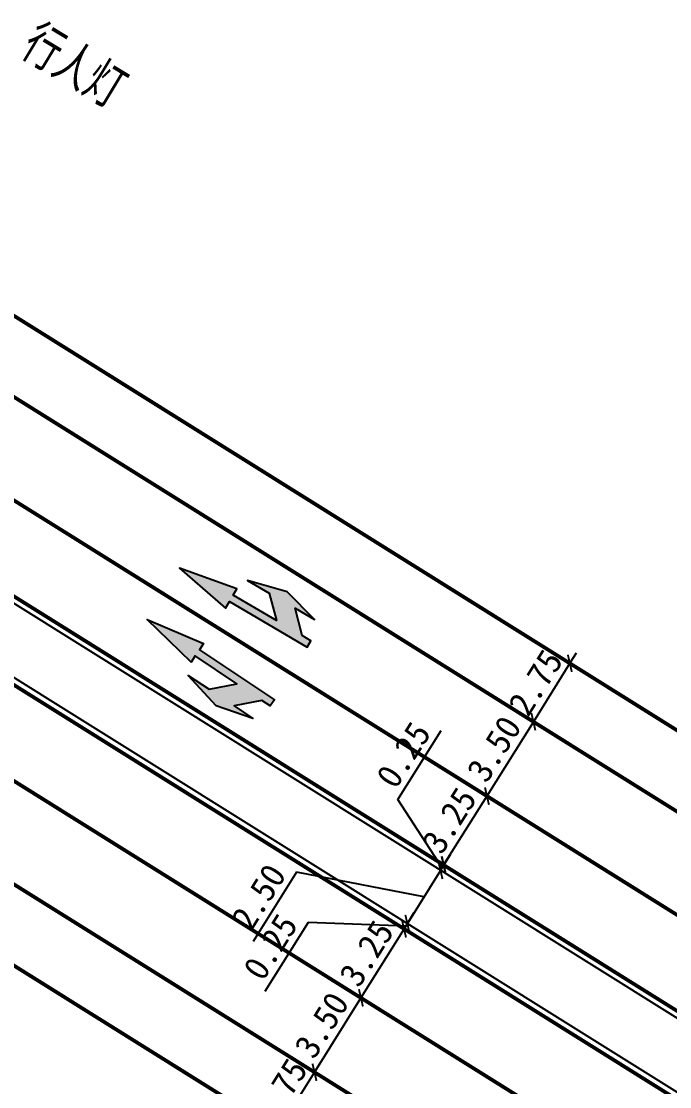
# Model space of a CAD drawing. Header units: millimetres. Extents: x 67532 to 67858, y 50657 to 50929.
# Drawn here: x 67743.98 to 67769.88, y 50729.84 to 50772.37 of the extents above; entities that cross this region are included whole.
import ezdxf

# ---------------------------------------------------------------- set-up
doc = ezdxf.new("R2010")
doc.units = ezdxf.units.MM
doc.linetypes.add('DASHDOT', pattern=[25.4, 12.7, -6.35, 0, -6.35])
doc.linetypes.add('JTSS01', pattern=[6, 2, -4])
for name, color, linetype in [('@-交通信号', 7, 'Continuous'), ('@-地面图案', 7, 'Continuous'), ('@-标注', 7, 'Continuous'), ('RD-中线', 1, 'DASHDOT')]:
    doc.layers.add(name, color=color, linetype=linetype)
doc.layers.add('@-道路标线', color=7, linetype='Continuous', lineweight=0)
doc.styles.add('--黑体', font='simhei.ttf')
doc.styles.add('宋体', font='')
doc.styles.get('宋体').set_extended_font_data('SimSun')
doc.dimstyles.new('标志标注', dxfattribs={"dimtxt": 1, "dimasz": 0.5, "dimexe": 0, "dimexo": 0, "dimgap": 0.25, "dimtad": 1, "dimzin": 0, "dimdsep": 46, "dimtxsty": '--黑体', "dimblk": 'ARCHTICK', "dimcen": 0.09, "dimadec": 0, "dimazin": 0, "dimtfac": 1, "dimtix": 1, "dimtmove": 1, "dimatfit": 0, "dimfxl": 1, "dimtolj": 1, "dimtzin": 0, "dimarcsym": 0})

# ---------------------------------------------------------------- blocks, each defined once
blk = doc.blocks.new('6米直行加右转')
at = {"layer": '@-地面图案'}
blk.add_hatch(color=256, dxfattribs=at).paths.add_polyline_path([(1.6, -0.15), (3.6, -0.15), (3.6, -0.45), (6, 0), (3.6, 0.45), (3.6, 0.15), (0, 0.15), (0, -0.15), (0.4, -0.15), (1.2, -0.95), (0.3, -0.95), (1.8, -1.35), (3.4, -0.95), (2.4, -0.95)])
at = {"layer": '@-地面图案', "linetype": 'Continuous'}
blk.add_lwpolyline([(1.8, -1.35), (3.4, -0.95), (2.4, -0.95), (1.6, -0.15), (3.6, -0.15), (3.6, -0.45), (6, 0), (3.6, 0.45), (3.6, 0.15), (0, 0.15), (0, -0.15), (0.4, -0.15), (1.2, -0.95), (0.3, -0.95)], close=True, dxfattribs=at)
blk = doc.blocks.new('_ARCHTICK')
at = {"color": 0, "linetype": 'ByBlock', "const_width": 0.15}
blk.add_lwpolyline([(-0.5, -0.5), (0.5, 0.5)], dxfattribs=at)
blk = doc.blocks.new('*D34')
at = {"layer": '@-标注', "color": 0, "lineweight": -2, "transparency": 16777216}
for p, q in [((67765.89, 50746.739), (67766.155, 50747.163)), ((67765.89, 50746.739), (67764.433, 50744.407)), ((67764.433, 50744.407), (67764.168, 50743.983))]:
    blk.add_line(p, q, dxfattribs=at)
at = {"layer": 'Defpoints', "color": 0, "transparency": 16777216}
for p in [(67765.89, 50746.739), (67764.433, 50744.407), (67764.433, 50744.407)]:
    blk.add_point(p, dxfattribs=at)
at = {"layer": '@-标注', "color": 0, "lineweight": -2, "transparency": 16777216, "xscale": 0.5, "yscale": 0.5, "zscale": 0.5}
for p, rotation in [((67765.89, 50746.739), 237.9999999999545), ((67764.433, 50744.407), 57.99999999995446)]:
    blk.add_blockref('_ARCHTICK', p, dxfattribs=dict(at, rotation=rotation))
at = {"layer": '@-标注', "color": 0, "transparency": 16777216, "insert": (67764.526, 50745.971), "char_height": 1, "attachment_point": 5, "rotation": 58, "style": '--黑体'}
blk.add_mtext('\\A1;2.75', dxfattribs=at)
blk = doc.blocks.new('*D35')
at = {"layer": '@-标注', "color": 0, "lineweight": -2, "transparency": 16777216}
blk.add_line((67764.433, 50744.407), (67762.578, 50741.439), dxfattribs=at)
at = {"layer": 'Defpoints', "color": 0, "transparency": 16777216}
for p in [(67764.433, 50744.407), (67762.578, 50741.439), (67762.578, 50741.439)]:
    blk.add_point(p, dxfattribs=at)
at = {"layer": '@-标注', "color": 0, "lineweight": -2, "transparency": 16777216, "xscale": 0.5, "yscale": 0.5, "zscale": 0.5}
for p, rotation in [((67764.433, 50744.407), 57.99999999991314), ((67762.578, 50741.439), 237.9999999999131)]:
    blk.add_blockref('_ARCHTICK', p, dxfattribs=dict(at, rotation=rotation))
at = {"layer": '@-标注', "color": 0, "transparency": 16777216, "insert": (67762.865, 50743.324), "char_height": 1, "attachment_point": 5, "rotation": 58, "style": '--黑体'}
blk.add_mtext('\\A1;3.50', dxfattribs=at)
blk = doc.blocks.new('*D36')
at = {"layer": '@-标注', "color": 0, "lineweight": -2, "transparency": 16777216}
for p, q in [((67762.58, 50741.438), (67760.842, 50738.692)), ((67762.578, 50741.439), (67762.58, 50741.438)), ((67760.841, 50738.692), (67760.842, 50738.692))]:
    blk.add_line(p, q, dxfattribs=at)
at = {"layer": 'Defpoints', "color": 0, "transparency": 16777216}
for p in [(67762.578, 50741.439), (67760.841, 50738.692), (67760.842, 50738.692)]:
    blk.add_point(p, dxfattribs=at)
at = {"layer": '@-标注', "color": 0, "lineweight": -2, "transparency": 16777216, "xscale": 0.5, "yscale": 0.5, "zscale": 0.5}
for p, rotation in [((67762.58, 50741.438), 57.68500700570167), ((67760.842, 50738.692), 237.6850070057016)]:
    blk.add_blockref('_ARCHTICK', p, dxfattribs=dict(at, rotation=rotation))
at = {"layer": '@-标注', "color": 0, "transparency": 16777216, "insert": (67761.077, 50740.466), "char_height": 1, "attachment_point": 5, "rotation": 57.685, "style": '--黑体'}
blk.add_mtext('\\A1;3.25', dxfattribs=at)
blk = doc.blocks.new('*D37')
at = {"layer": '@-标注', "color": 0, "lineweight": -2, "transparency": 16777216}
for p, q in [((67760.724, 50738.471), (67760.989, 50738.895)), ((67754.969, 50738.399), (67753.24, 50735.631)), ((67760.061, 50737.411), (67754.969, 50738.399)), ((67760.724, 50738.471), (67759.399, 50736.351)), ((67760.724, 50738.471), (67759.399, 50736.351)), ((67759.399, 50736.351), (67759.134, 50735.927))]:
    blk.add_line(p, q, dxfattribs=at)
at = {"layer": 'Defpoints', "color": 0, "transparency": 16777216}
for p in [(67760.724, 50738.471), (67759.399, 50736.351), (67759.399, 50736.351)]:
    blk.add_point(p, dxfattribs=at)
at = {"layer": '@-标注', "color": 0, "lineweight": -2, "transparency": 16777216, "xscale": 0.5, "yscale": 0.5, "zscale": 0.5}
for p, rotation in [((67760.724, 50738.471), 238.0000000000091), ((67759.399, 50736.351), 58.00000000000907)]:
    blk.add_blockref('_ARCHTICK', p, dxfattribs=dict(at, rotation=rotation))
at = {"layer": '@-标注', "color": 0, "transparency": 16777216, "insert": (67753.464, 50737.415), "char_height": 1, "attachment_point": 5, "rotation": 58, "style": '--黑体'}
blk.add_mtext('\\A1;2.50', dxfattribs=at)
blk = doc.blocks.new('*D38')
at = {"layer": '@-标注', "color": 0, "lineweight": -2, "transparency": 16777216}
blk.add_line((67759.266, 50736.139), (67757.544, 50733.383), dxfattribs=at)
at = {"layer": 'Defpoints', "color": 0, "transparency": 16777216}
for p in [(67759.266, 50736.139), (67757.544, 50733.383), (67757.544, 50733.383)]:
    blk.add_point(p, dxfattribs=at)
at = {"layer": '@-标注', "color": 0, "lineweight": -2, "transparency": 16777216, "xscale": 0.5, "yscale": 0.5, "zscale": 0.5}
for p, rotation in [((67759.266, 50736.139), 57.99999999988404), ((67757.544, 50733.383), 237.999999999884)]:
    blk.add_blockref('_ARCHTICK', p, dxfattribs=dict(at, rotation=rotation))
at = {"layer": '@-标注', "color": 0, "transparency": 16777216, "insert": (67757.769, 50735.158), "char_height": 1, "attachment_point": 5, "rotation": 58, "style": '--黑体'}
blk.add_mtext('\\A1;3.25', dxfattribs=at)
blk = doc.blocks.new('*D39')
at = {"layer": '@-标注', "color": 0, "lineweight": -2, "transparency": 16777216}
blk.add_line((67757.544, 50733.383), (67755.689, 50730.415), dxfattribs=at)
at = {"layer": 'Defpoints', "color": 0, "transparency": 16777216}
for p in [(67757.544, 50733.383), (67755.689, 50730.415), (67755.689, 50730.415)]:
    blk.add_point(p, dxfattribs=at)
at = {"layer": '@-标注', "color": 0, "lineweight": -2, "transparency": 16777216, "xscale": 0.5, "yscale": 0.5, "zscale": 0.5}
for p, rotation in [((67757.544, 50733.383), 58.00000000003936), ((67755.689, 50730.415), 238.0000000000394)]:
    blk.add_blockref('_ARCHTICK', p, dxfattribs=dict(at, rotation=rotation))
at = {"layer": '@-标注', "color": 0, "transparency": 16777216, "insert": (67755.976, 50732.299), "char_height": 1, "attachment_point": 5, "rotation": 58, "style": '--黑体'}
blk.add_mtext('\\A1;3.50', dxfattribs=at)
blk = doc.blocks.new('*D40')
at = {"layer": '@-标注', "color": 0, "lineweight": -2, "transparency": 16777216}
for p, q in [((67755.689, 50730.415), (67755.954, 50730.839)), ((67755.689, 50730.415), (67754.232, 50728.082)), ((67754.232, 50728.082), (67753.967, 50727.658))]:
    blk.add_line(p, q, dxfattribs=at)
at = {"layer": 'Defpoints', "color": 0, "transparency": 16777216}
for p in [(67755.689, 50730.415), (67754.232, 50728.082), (67754.232, 50728.082)]:
    blk.add_point(p, dxfattribs=at)
at = {"layer": '@-标注', "color": 0, "lineweight": -2, "transparency": 16777216, "xscale": 0.5, "yscale": 0.5, "zscale": 0.5}
for p, rotation in [((67755.689, 50730.415), 237.9999999999545), ((67754.232, 50728.082), 57.99999999995446)]:
    blk.add_blockref('_ARCHTICK', p, dxfattribs=dict(at, rotation=rotation))
at = {"layer": '@-标注', "color": 0, "transparency": 16777216, "insert": (67754.325, 50729.646), "char_height": 1, "attachment_point": 5, "rotation": 58, "style": '--黑体'}
blk.add_mtext('\\A1;2.75', dxfattribs=at)
blk = doc.blocks.new('*D61')
at = {"layer": '@-道路标线', "color": 0, "lineweight": -2, "transparency": 16777216}
for p, q in [((67755.434, 50736.397), (67753.71, 50733.639)), ((67759.333, 50736.245), (67755.434, 50736.397)), ((67759.399, 50736.351), (67759.664, 50736.775)), ((67759.266, 50736.139), (67759.001, 50735.715)), ((67759.266, 50736.139), (67759.399, 50736.351)), ((67759.266, 50736.139), (67759.399, 50736.351))]:
    blk.add_line(p, q, dxfattribs=at)
at = {"layer": 'Defpoints', "color": 0, "transparency": 16777216}
for p in [(67759.266, 50736.139), (67759.399, 50736.351), (67759.399, 50736.351)]:
    blk.add_point(p, dxfattribs=at)
at = {"layer": '@-道路标线', "color": 0, "lineweight": -2, "transparency": 16777216, "xscale": 0.5, "yscale": 0.5, "zscale": 0.5}
for p, rotation in [((67759.266, 50736.139), 58.00000000135255), ((67759.399, 50736.351), 238.0000000013526)]:
    blk.add_blockref('_ARCHTICK', p, dxfattribs=dict(at, rotation=rotation))
at = {"layer": '@-道路标线', "color": 0, "transparency": 16777216, "insert": (67753.931, 50735.418), "char_height": 1, "attachment_point": 5, "rotation": 58, "style": '--黑体'}
blk.add_mtext('\\A1;0.25', dxfattribs=at)
blk = doc.blocks.new('*D62')
at = {"layer": '@-道路标线', "color": 0, "lineweight": -2, "transparency": 16777216}
for p, q in [((67759.014, 50741.305), (67760.753, 50744.054)), ((67760.791, 50738.576), (67759.014, 50741.305)), ((67760.858, 50738.682), (67761.125, 50739.104)), ((67760.724, 50738.471), (67760.858, 50738.682)), ((67760.724, 50738.471), (67760.858, 50738.682)), ((67760.857, 50738.682), (67760.858, 50738.682)), ((67760.724, 50738.471), (67760.457, 50738.048)), ((67760.724, 50738.471), (67760.724, 50738.471))]:
    blk.add_line(p, q, dxfattribs=at)
at = {"layer": 'Defpoints', "color": 0, "transparency": 16777216}
for p in [(67760.857, 50738.682), (67760.858, 50738.682), (67760.724, 50738.471)]:
    blk.add_point(p, dxfattribs=at)
at = {"layer": '@-道路标线', "color": 0, "lineweight": -2, "transparency": 16777216, "xscale": 0.5, "yscale": 0.5, "zscale": 0.5}
for p, rotation in [((67760.858, 50738.682), 237.6850068738559), ((67760.724, 50738.471), 57.68500687385593)]:
    blk.add_blockref('_ARCHTICK', p, dxfattribs=dict(at, rotation=rotation))
at = {"layer": '@-道路标线', "color": 0, "transparency": 16777216, "insert": (67759.245, 50743.084), "char_height": 1, "attachment_point": 5, "rotation": 57.685, "style": '--黑体'}
blk.add_mtext('\\A1;0.25', dxfattribs=at)

msp = doc.modelspace()

# ---------------------------------------------------------------- linework, layer by layer
at = {"layer": '@-道路标线', "color": 7, "linetype": 'Continuous', "const_width": 0.15, "flags": 128}
for points in [[(67728.655, 50770.006), (67857.609, 50689.428)], [(67727.198, 50767.674), (67856.151, 50687.095)], [(67725.343, 50764.706), (67750.785, 50748.809)], [(67723.621, 50761.95), (67852.574, 50681.371)], [(67722.031, 50759.406), (67850.985, 50678.827)], [(67718.454, 50753.682), (67847.408, 50673.103)], [(67716.997, 50751.349), (67845.95, 50670.77)]]:
    msp.add_lwpolyline(points, dxfattribs=at)
at = {"layer": '@-道路标线', "color": 7, "linetype": 'JTSS01', "const_width": 0.15, "flags": 128}
for points in [[(67720.309, 50756.65), (67849.262, 50676.071)], [(67750.785, 50748.809), (67854.297, 50684.127)]]:
    msp.add_lwpolyline(points, dxfattribs=at)
at = {"layer": 'RD-中线', "color": 3, "linetype": 'Continuous'}
msp.add_lwpolyline([(67852.442, 50681.159), (67723.489, 50761.738, 1), (67722.164, 50759.618), (67851.117, 50679.039)], format="xyb", close=True, dxfattribs=at)

# ---------------------------------------------------------------- block references
at = {"layer": '@-地面图案', "rotation": 149.694064615936}
msp.add_blockref('6米直行加右转', (67755.473, 50747.514), dxfattribs=at)
at = {"layer": '@-地面图案', "xscale": -1, "rotation": 326.3059353840794}
msp.add_blockref('6米直行加右转', (67754.003, 50745.162), dxfattribs=at)

# ---------------------------------------------------------------- texts
at = {"layer": '@-交通信号', "style": '宋体', "width": 0.7}
msp.add_text('行人灯', height=1.5, rotation=328.8775, dxfattribs=at).set_placement((67743.893, 50771.095, 36.314))

# ---------------------------------------------------------------- dimensions: what is measured, and where the dimension line sits
at = {"layer": '@-标注'}
for p1, p2, distance, picture, middle in [((67765.89, 50746.739), (67764.433, 50744.407), 0, '*D34', (67764.526, 50745.971)), ((67764.433, 50744.407), (67762.578, 50741.439), 0, '*D35', (67762.865, 50743.324)), ((67762.578, 50741.439), (67760.841, 50738.692), 0.001, '*D36', (67761.077, 50740.466)), ((67759.266, 50736.139), (67757.544, 50733.383), 0, '*D38', (67757.769, 50735.158)), ((67757.544, 50733.383), (67755.689, 50730.415), 0, '*D39', (67755.976, 50732.299)), ((67755.689, 50730.415), (67754.232, 50728.082), 0, '*D40', (67754.325, 50729.646))]:
    dim = msp.add_aligned_dim(p1=p1, p2=p2, distance=distance, dimstyle='标志标注', dxfattribs=at)
    dim.commit()
    dim.dimension.update_dxf_attribs({"geometry": picture, "text_midpoint": middle})
dim = msp.add_linear_dim(base=(67759.399, 50736.351), p1=(67760.724, 50738.471), p2=(67759.399, 50736.351), angle=238, dimstyle='标志标注', dxfattribs=at)
dim.commit()
dim.dimension.update_dxf_attribs({"geometry": '*D37', "text_midpoint": (67754.837, 50738.187), "dimtype": 161})
at = {"layer": '@-道路标线'}
for base, p1, p2, angle, picture, middle in [((67760.858, 50738.682), (67760.724, 50738.471), (67760.857, 50738.682), 57.685, '*D62', (67759.148, 50741.517)), ((67759.399, 50736.351), (67759.266, 50736.139), (67759.399, 50736.351), 58, '*D61', (67755.301, 50736.185))]:
    dim = msp.add_linear_dim(base=base, p1=p1, p2=p2, angle=angle, dimstyle='标志标注', dxfattribs=at)
    dim.commit()
    dim.dimension.update_dxf_attribs({"geometry": picture, "text_midpoint": middle, "dimtype": 161})

doc.saveas('drawing.dxf')
